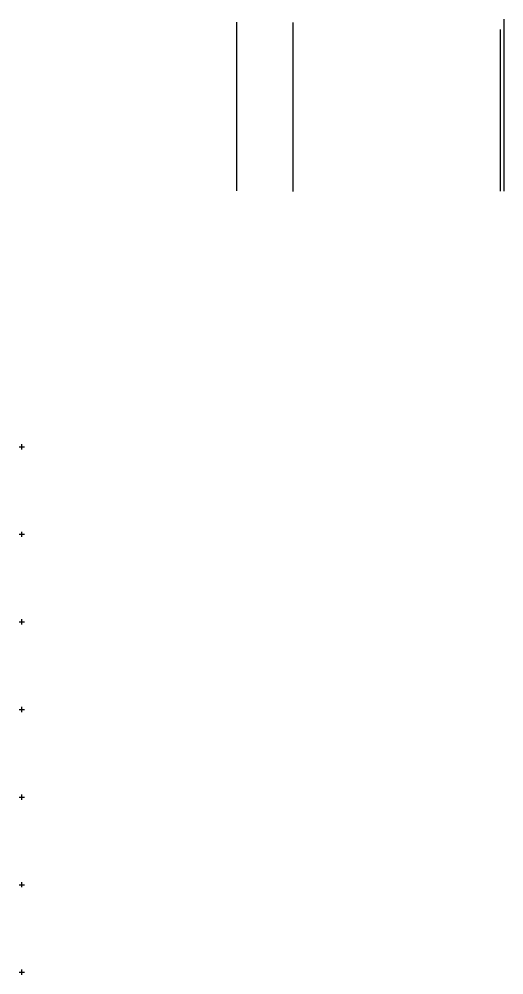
# Model space of a CAD drawing. Header units: metres. Extents: x 2491 to 4059, y 1242 to 2058.
# Drawn here: x 3341 to 3617, y 1305 to 1850 of the extents above; entities that cross this region are included whole.
import ezdxf

# ---------------------------------------------------------------- set-up
doc = ezdxf.new("R2010")
doc.units = ezdxf.units.M
doc.layers.add('02_Сетка', color=7, linetype='Continuous', transparency=0.6)

# ---------------------------------------------------------------- blocks, each defined once
blk = doc.blocks.new('g5_012')
at = {"color": 92}
for points in [[(-1.5, 0), (1.5, 0)], [(0, -1.5), (0, 1.5)]]:
    blk.add_lwpolyline(points, dxfattribs=at)

msp = doc.modelspace()

# ---------------------------------------------------------------- linework, layer by layer
for p, q in [((3616.91, 1850.36), (3616.95, 1752.15)), ((3464.44, 1848.56), (3464.44, 1752.31)), ((3496.6, 1848.39), (3496.6, 1752)), ((3614.76, 1844.35), (3614.75, 1752.15))]:
    msp.add_line(p, q)

# ---------------------------------------------------------------- block references
at = {"layer": '02_Сетка', "color": 92, "linetype": 'Continuous', "lineweight": 15, "ltscale": 0.5}
for p in [(3342.03, 1606.26), (3342.03, 1556.26), (3342.03, 1506.26), (3342.03, 1456.26), (3342.03, 1406.26), (3342.03, 1356.26), (3342.03, 1306.26)]:
    msp.add_blockref('g5_012', p, dxfattribs=at)

doc.saveas('drawing.dxf')
